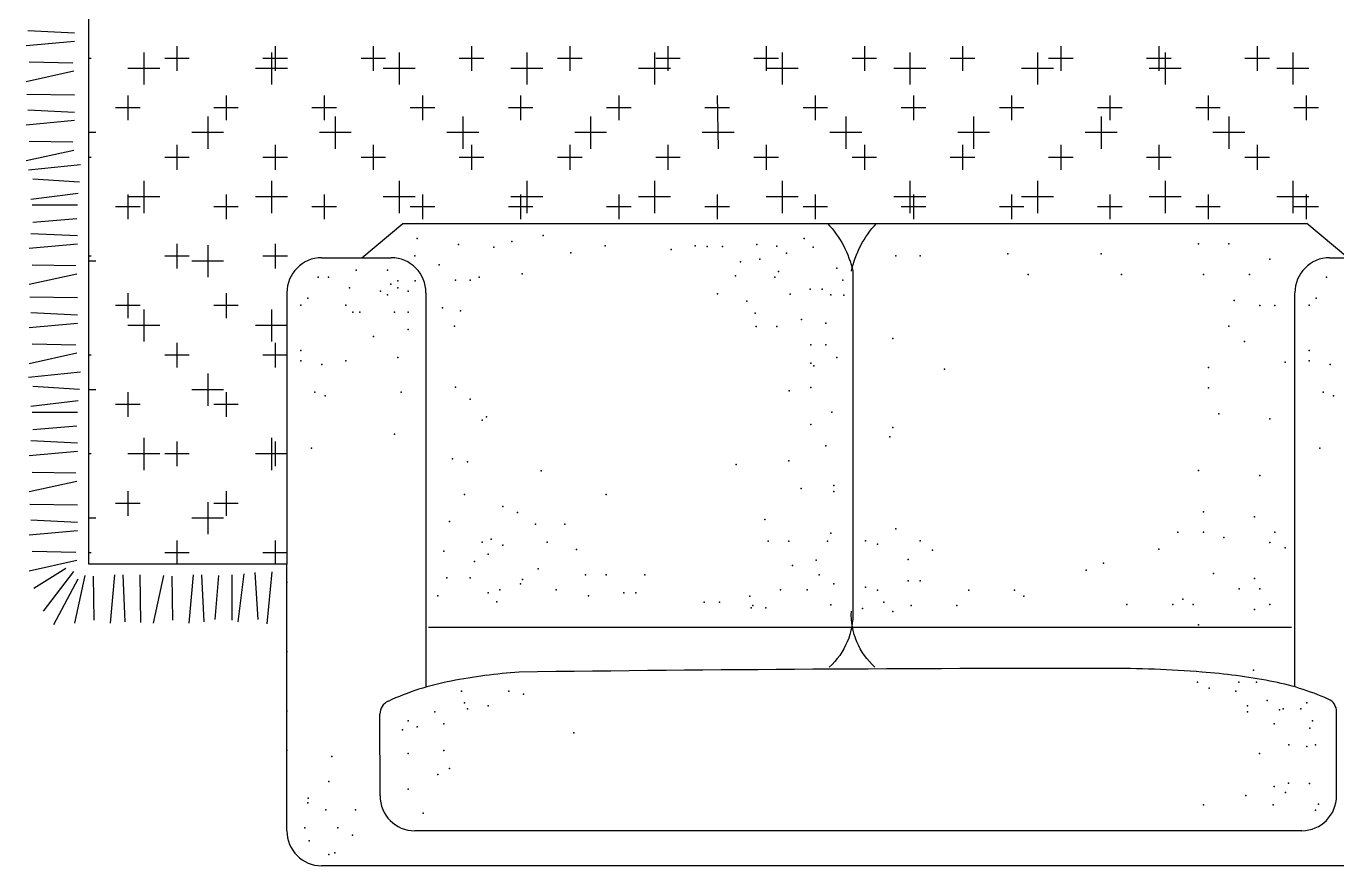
# Model space of a CAD drawing. Header units: inches. Extents: x -0.4 to 42.1, y 14 to 38.8.
# Drawn here: x 34.567 to 36.273, y 28.859 to 29.953 of the extents above; entities that cross this region are included whole.
import ezdxf

# ---------------------------------------------------------------- set-up
doc = ezdxf.new("R2010")
doc.units = ezdxf.units.IN
doc.header["$MEASUREMENT"] = 0
doc.layers.add('02', color=2, linetype='Continuous')

msp = doc.modelspace()

# ---------------------------------------------------------------- linework, layer by layer
at = {"layer": '02'}
for p, q in [((34.6481, 29.2521), (34.6481, 30.1034)), ((34.6294, 29.9439), (34.5685, 29.9469)), ((34.6294, 29.9332), (34.5666, 29.9274)), ((34.7197, 29.919), (34.7197, 29.8772)), ((34.7629, 29.9271), (34.7629, 29.8949)), ((34.886, 29.919), (34.886, 29.8772)), ((34.8908, 29.9271), (34.8908, 29.8949)), ((35.0186, 29.9271), (35.0186, 29.8949)), ((35.0522, 29.919), (35.0522, 29.8772)), ((35.1465, 29.9271), (35.1465, 29.8949)), ((35.2184, 29.919), (35.2184, 29.8772)), ((35.2744, 29.9271), (35.2744, 29.8949)), ((35.3847, 29.919), (35.3847, 29.8772)), ((35.4022, 29.9271), (35.4022, 29.8949)), ((35.5301, 29.9271), (35.5301, 29.8949)), ((35.5509, 29.919), (35.5509, 29.8772)), ((35.658, 29.9271), (35.658, 29.8949)), ((35.7171, 29.919), (35.7171, 29.8772)), ((35.7859, 29.9271), (35.7859, 29.8949)), ((35.8833, 29.919), (35.8833, 29.8772)), ((35.9137, 29.9271), (35.9137, 29.8949)), ((36.0416, 29.9271), (36.0416, 29.8949)), ((36.0496, 29.919), (36.0496, 29.8772)), ((36.1695, 29.9271), (36.1695, 29.8949)), ((36.2158, 29.919), (36.2158, 29.8772)), ((34.6274, 29.905), (34.5705, 29.906)), ((34.651, 29.911), (34.6481, 29.911)), ((34.7789, 29.911), (34.7469, 29.911)), ((34.9068, 29.911), (34.8748, 29.911)), ((35.0346, 29.911), (35.0027, 29.911)), ((35.1625, 29.911), (35.1305, 29.911)), ((35.2904, 29.911), (35.2584, 29.911)), ((35.4182, 29.911), (35.3863, 29.911)), ((35.5461, 29.911), (35.5141, 29.911)), ((35.674, 29.911), (35.642, 29.911)), ((35.8018, 29.911), (35.7699, 29.911)), ((35.9297, 29.911), (35.8977, 29.911)), ((36.0576, 29.911), (36.0256, 29.911)), ((36.1854, 29.911), (36.1535, 29.911)), ((34.6284, 29.8943), (34.5666, 29.8807)), ((34.7405, 29.8981), (34.699, 29.8981)), ((34.9068, 29.8981), (34.8652, 29.8981)), ((35.073, 29.8981), (35.0314, 29.8981)), ((35.2392, 29.8981), (35.1977, 29.8981)), ((35.4054, 29.8981), (35.3639, 29.8981)), ((35.5717, 29.8981), (35.5301, 29.8981)), ((35.7379, 29.8981), (35.6963, 29.8981)), ((35.9041, 29.8981), (35.8626, 29.8981)), ((36.0704, 29.8981), (36.0288, 29.8981)), ((36.2366, 29.8981), (36.195, 29.8981)), ((34.6294, 29.8631), (34.5676, 29.8641)), ((34.699, 29.8627), (34.699, 29.8305)), ((34.8268, 29.8627), (34.8268, 29.8305)), ((34.9547, 29.8627), (34.9547, 29.8305)), ((35.0826, 29.8627), (35.0826, 29.8305)), ((35.2104, 29.8627), (35.2104, 29.8305)), ((35.3383, 29.8627), (35.3383, 29.8305)), ((35.4662, 29.8627), (35.4678, 29.7934)), ((35.594, 29.8627), (35.594, 29.8305)), ((35.7219, 29.8627), (35.7219, 29.8305)), ((35.8498, 29.8627), (35.8498, 29.8305)), ((35.9777, 29.8627), (35.9777, 29.8305)), ((36.1055, 29.8627), (36.1055, 29.8305)), ((36.2334, 29.8627), (36.2334, 29.8305)), ((34.6294, 29.8407), (34.5685, 29.8437)), ((34.715, 29.8466), (34.683, 29.8466)), ((34.8029, 29.8353), (34.8029, 29.7934)), ((34.8428, 29.8466), (34.8109, 29.8466)), ((34.9707, 29.8466), (34.9387, 29.8466)), ((34.9691, 29.8353), (34.9691, 29.7934)), ((35.0986, 29.8466), (35.0666, 29.8466)), ((35.1353, 29.8353), (35.1353, 29.7934)), ((35.2264, 29.8466), (35.1945, 29.8466)), ((35.3015, 29.8353), (35.3015, 29.7934)), ((35.3543, 29.8466), (35.3223, 29.8466)), ((35.4822, 29.8466), (35.4502, 29.8466)), ((35.61, 29.8466), (35.5781, 29.8466)), ((35.634, 29.8353), (35.634, 29.7934)), ((35.7379, 29.8466), (35.7059, 29.8466)), ((35.8002, 29.8353), (35.8002, 29.7934)), ((35.8658, 29.8466), (35.8338, 29.8466)), ((35.9936, 29.8466), (35.9617, 29.8466)), ((35.9665, 29.8353), (35.9665, 29.7934)), ((36.1215, 29.8466), (36.0895, 29.8466)), ((36.1327, 29.8353), (36.1327, 29.7934)), ((36.2494, 29.8466), (36.2174, 29.8466)), ((34.6294, 29.83), (34.5666, 29.8242)), ((34.6574, 29.8144), (34.6481, 29.8144)), ((34.8236, 29.8144), (34.7821, 29.8144)), ((34.9899, 29.8144), (34.9483, 29.8144)), ((35.1561, 29.8144), (35.1145, 29.8144)), ((35.3223, 29.8144), (35.2808, 29.8144)), ((35.4886, 29.8144), (35.447, 29.8144)), ((35.6548, 29.8144), (35.6132, 29.8144)), ((35.821, 29.8144), (35.7795, 29.8144)), ((35.9872, 29.8144), (35.9457, 29.8144)), ((36.1535, 29.8144), (36.1119, 29.8144)), ((34.6274, 29.8018), (34.5705, 29.8028)), ((34.7629, 29.7983), (34.7629, 29.7661)), ((34.8908, 29.7983), (34.8908, 29.7661)), ((35.0186, 29.7983), (35.0186, 29.7661)), ((35.1465, 29.7983), (35.1465, 29.7661)), ((35.2744, 29.7983), (35.2744, 29.7661)), ((35.4022, 29.7983), (35.4022, 29.7661)), ((35.5301, 29.7983), (35.5301, 29.7661)), ((35.658, 29.7983), (35.658, 29.7661)), ((35.7859, 29.7983), (35.7859, 29.7661)), ((35.9137, 29.7983), (35.9137, 29.7661)), ((36.0416, 29.7983), (36.0416, 29.7661)), ((36.1695, 29.7983), (36.1695, 29.7661)), ((34.6284, 29.7911), (34.5666, 29.7775)), ((34.651, 29.7822), (34.6481, 29.7822)), ((34.7789, 29.7822), (34.7469, 29.7822)), ((34.9068, 29.7822), (34.8748, 29.7822)), ((35.0346, 29.7822), (35.0027, 29.7822)), ((35.1625, 29.7822), (35.1305, 29.7822)), ((35.2904, 29.7822), (35.2584, 29.7822)), ((35.4182, 29.7822), (35.3863, 29.7822)), ((35.5461, 29.7822), (35.5141, 29.7822)), ((35.674, 29.7822), (35.642, 29.7822)), ((35.8018, 29.7822), (35.7699, 29.7822)), ((35.9297, 29.7822), (35.8977, 29.7822)), ((36.0576, 29.7822), (36.0256, 29.7822)), ((36.1854, 29.7822), (36.1535, 29.7822)), ((34.6372, 29.7723), (34.5696, 29.7655)), ((34.6362, 29.7499), (34.5754, 29.7538)), ((34.7197, 29.7516), (34.7197, 29.7097)), ((34.886, 29.7516), (34.886, 29.7097)), ((35.0522, 29.7516), (35.0522, 29.7097)), ((35.2184, 29.7516), (35.2184, 29.7097)), ((35.3847, 29.7516), (35.3847, 29.7097)), ((35.5509, 29.7516), (35.5509, 29.7097)), ((35.7171, 29.7516), (35.7171, 29.7097)), ((35.8833, 29.7516), (35.8833, 29.7097)), ((36.0496, 29.7516), (36.0496, 29.7097)), ((36.2158, 29.7516), (36.2158, 29.7097)), ((34.6343, 29.7353), (34.5725, 29.7275)), ((34.699, 29.7339), (34.699, 29.7017)), ((34.7405, 29.7306), (34.699, 29.7306)), ((34.8268, 29.7339), (34.8268, 29.7017)), ((34.9068, 29.7306), (34.8652, 29.7306)), ((34.9547, 29.7339), (34.9547, 29.7017)), ((35.073, 29.7306), (35.0314, 29.7306)), ((35.0826, 29.7339), (35.0826, 29.7017)), ((35.2392, 29.7306), (35.1977, 29.7306)), ((35.2104, 29.7339), (35.2104, 29.7017)), ((35.3383, 29.7339), (35.3383, 29.7017)), ((35.4054, 29.7306), (35.3639, 29.7306)), ((35.4662, 29.7339), (35.4662, 29.7017)), ((35.5717, 29.7306), (35.5301, 29.7306)), ((35.594, 29.7339), (35.594, 29.7017)), ((35.7379, 29.7306), (35.6963, 29.7306)), ((35.7219, 29.7339), (35.7219, 29.7017)), ((35.8498, 29.7339), (35.8498, 29.7017)), ((35.9041, 29.7306), (35.8626, 29.7306)), ((35.9777, 29.7339), (35.9777, 29.7017)), ((36.0704, 29.7306), (36.0288, 29.7306)), ((36.1055, 29.7339), (36.1055, 29.7017)), ((36.2366, 29.7306), (36.195, 29.7306)), ((36.2334, 29.7339), (36.2334, 29.7017)), ((34.6333, 29.7197), (34.5744, 29.7197)), ((34.715, 29.7178), (34.683, 29.7178)), ((34.8428, 29.7178), (34.8109, 29.7178)), ((34.9707, 29.7178), (34.9387, 29.7178)), ((35.0986, 29.7178), (35.0666, 29.7178)), ((35.2264, 29.7178), (35.1945, 29.7178)), ((35.3543, 29.7178), (35.3223, 29.7178)), ((35.4822, 29.7178), (35.4502, 29.7178)), ((35.61, 29.7178), (35.5781, 29.7178)), ((35.7379, 29.7178), (35.7059, 29.7178)), ((35.8658, 29.7178), (35.8338, 29.7178)), ((35.9936, 29.7178), (35.9617, 29.7178)), ((36.1215, 29.7178), (36.0895, 29.7178)), ((36.2494, 29.7178), (36.2174, 29.7178)), ((34.6324, 29.7022), (34.5754, 29.6973)), ((35.0036, 29.6514), (35.0572, 29.696)), ((35.0572, 29.696), (36.234, 29.696)), ((36.2876, 29.6515), (36.234, 29.696)), ((34.6333, 29.6798), (34.5725, 29.6827)), ((34.6333, 29.6691), (34.5705, 29.6633)), ((34.7629, 29.6695), (34.7629, 29.6373)), ((34.8029, 29.6679), (34.8029, 29.626)), ((34.8908, 29.6695), (34.8908, 29.6373)), ((34.651, 29.6534), (34.6481, 29.6534)), ((34.6574, 29.6469), (34.6481, 29.6469)), ((34.7789, 29.6534), (34.7469, 29.6534)), ((34.8236, 29.6469), (34.7821, 29.6469)), ((34.9068, 29.6534), (34.8748, 29.6534)), ((34.9513, 29.6514), (35.0419, 29.6514)), ((36.2638, 29.6515), (36.3544, 29.6515)), ((34.6324, 29.6302), (34.5705, 29.6165)), ((34.6314, 29.6409), (34.5744, 29.6419)), ((35.643, 29.6339), (35.643, 29.1911)), ((34.6333, 29.599), (34.5715, 29.6)), ((34.699, 29.6051), (34.699, 29.5729)), ((34.8268, 29.6051), (34.8268, 29.5729)), ((34.906, 29.6058), (34.906, 29.2521)), ((35.0872, 29.0921), (35.0872, 29.6058)), ((36.2185, 29.0923), (36.2185, 29.6058)), ((34.6333, 29.5766), (34.5725, 29.5795)), ((34.715, 29.589), (34.683, 29.589)), ((34.7197, 29.5841), (34.7197, 29.5423)), ((34.8428, 29.589), (34.8109, 29.589)), ((34.886, 29.5841), (34.886, 29.5423)), ((34.6333, 29.5659), (34.5705, 29.5601)), ((34.7405, 29.5632), (34.699, 29.5632)), ((34.9068, 29.5632), (34.8652, 29.5632)), ((34.6324, 29.527), (34.5705, 29.5133)), ((34.6314, 29.5377), (34.5744, 29.5387)), ((34.651, 29.5246), (34.6481, 29.5246)), ((34.7789, 29.5246), (34.7469, 29.5246)), ((34.7629, 29.5407), (34.7629, 29.5085)), ((34.9068, 29.5246), (34.8748, 29.5246)), ((34.8908, 29.5407), (34.8908, 29.5085)), ((34.6372, 29.5022), (34.5696, 29.4954)), ((34.8029, 29.5004), (34.8029, 29.4586)), ((34.6362, 29.4798), (34.5754, 29.4837)), ((34.6574, 29.4795), (34.6481, 29.4795)), ((34.699, 29.4763), (34.699, 29.4441)), ((34.8236, 29.4795), (34.7821, 29.4795)), ((34.8268, 29.4763), (34.8268, 29.4441)), ((34.6343, 29.4652), (34.5725, 29.4575)), ((34.715, 29.4602), (34.683, 29.4602)), ((34.8428, 29.4602), (34.8109, 29.4602)), ((34.6333, 29.4497), (34.5744, 29.4497)), ((34.6324, 29.4321), (34.5754, 29.4273)), ((34.6333, 29.4097), (34.5725, 29.4127)), ((34.7197, 29.4167), (34.7197, 29.3748)), ((34.7629, 29.4119), (34.7629, 29.3797)), ((34.886, 29.4167), (34.886, 29.3748)), ((34.8908, 29.4119), (34.8908, 29.3797)), ((34.6333, 29.399), (34.5705, 29.3932)), ((34.651, 29.3958), (34.6481, 29.3958)), ((34.7405, 29.3958), (34.699, 29.3958)), ((34.7789, 29.3958), (34.7469, 29.3958)), ((34.9068, 29.3958), (34.8652, 29.3958)), ((34.6314, 29.3708), (34.5744, 29.3718)), ((34.6324, 29.3601), (34.5705, 29.3465)), ((34.699, 29.3475), (34.699, 29.3153)), ((34.8268, 29.3475), (34.8268, 29.3153)), ((34.6333, 29.3289), (34.5715, 29.3299)), ((34.715, 29.3314), (34.683, 29.3314)), ((34.8029, 29.333), (34.8029, 29.2911)), ((34.8428, 29.3314), (34.8109, 29.3314)), ((34.6333, 29.3065), (34.5725, 29.3095)), ((34.6574, 29.312), (34.6481, 29.312)), ((34.8236, 29.312), (34.7821, 29.312)), ((34.6333, 29.2958), (34.5705, 29.29)), ((34.6314, 29.2676), (34.5744, 29.2686)), ((34.7629, 29.2831), (34.7629, 29.2521)), ((34.8908, 29.2831), (34.8908, 29.2521)), ((34.6324, 29.2569), (34.5705, 29.2433)), ((34.651, 29.267), (34.6481, 29.267)), ((34.906, 29.2521), (34.6481, 29.2521)), ((34.7789, 29.267), (34.7469, 29.267)), ((34.9068, 29.267), (34.8748, 29.267)), ((34.906, 28.9049), (34.906, 29.2521)), ((34.6181, 29.2465), (34.5767, 29.2207)), ((34.628, 29.2425), (34.5885, 29.1909)), ((34.643, 29.2376), (34.6295, 29.1753)), ((34.6536, 29.2366), (34.6546, 29.1792)), ((34.6817, 29.2385), (34.6759, 29.1753)), ((34.6923, 29.2385), (34.6952, 29.1772)), ((34.7145, 29.2385), (34.7155, 29.1763)), ((34.7455, 29.2376), (34.7319, 29.1753)), ((34.7561, 29.2366), (34.7571, 29.1792)), ((34.7841, 29.2385), (34.7783, 29.1753)), ((34.7948, 29.2385), (34.7977, 29.1772)), ((34.817, 29.2376), (34.8121, 29.1802)), ((34.8344, 29.2385), (34.8344, 29.1792)), ((34.8498, 29.2395), (34.8421, 29.1772)), ((34.8643, 29.2414), (34.8682, 29.1802)), ((34.8866, 29.2424), (34.8798, 29.1743)), ((34.6339, 29.2326), (34.6023, 29.173)), ((34.9068, 29.2283), (34.906, 29.2283)), ((36.2142, 29.1698), (35.0904, 29.1697)), ((34.9068, 29.1382), (34.906, 29.1382)), ((34.9068, 29.0609), (34.906, 29.0609)), ((35.0273, 28.9505), (35.0272, 29.057)), ((36.273, 28.9506), (36.2729, 29.0597)), ((34.9068, 29.0094), (34.906, 29.0094)), ((36.2276, 28.9049), (35.0726, 28.9049)), ((36.3545, 28.8593), (34.9513, 28.8592))]:
    msp.add_line(p, q, dxfattribs=at)
at = {"layer": '02', "extrusion": (0, 0, -1)}
for centre, major_axis, start_param, end_param in [((35.5162, 29.6059), (0, 0.1307), 0.810025, 1.354941), ((35.7678, 29.6059), (0, -0.1307), 1.786651, 2.331568), ((35.5517, 29.1871), (0, -0.092), 4.669026, 5.559515), ((35.7323, 29.1871), (0, 0.092), 3.865263, 4.755752)]:
    msp.add_ellipse(centre, major_axis=major_axis, ratio=0.99275, start_param=start_param, end_param=end_param, dxfattribs=at)
at = {"layer": '02'}
for centre, major_axis, start_param, end_param in [((34.9513, 29.6058), (0, -0.0456), 3.141651, 4.712447), ((35.0419, 29.6058), (0, -0.0456), 1.570855, 3.141651), ((36.2638, 29.6058), (0, -0.0456), 3.141651, 4.712447), ((35.9741, -32.8082), (0, 61.9246), 0.000007, 0.012455), ((35.9737, 27.4863), (0, 1.6301), -0.07667, 0.000058), ((35.183, 28.7574), (0, -0.3483), 3.325165, 3.57521), ((35.2725, 28.2721), (0, -0.842), 3.218379, 3.325165), ((36.0337, 28.2721), (0, 0.842), -0.183456, -0.07667), ((36.1231, 28.7575), (0, -0.3483), 2.727754, 2.958137), ((35.0454, 29.057), (0, 0.0183), 0.433618, 1.570855), ((36.2548, 29.0597), (0, -0.0183), 1.570855, 2.727754), ((35.0726, 28.9505), (0, -0.0456), -1.570738, 0.000058), ((36.2276, 28.9506), (0, 0.0456), 3.141651, 4.712447), ((34.9513, 28.9049), (0, -0.0456), -1.570738, 0.000058)]:
    msp.add_ellipse(centre, major_axis=major_axis, ratio=0.99275, start_param=start_param, end_param=end_param, dxfattribs=at)
for p in [(35.2397, 29.6805), (35.0756, 29.6766), (35.1295, 29.6688), (35.1757, 29.665), (35.1988, 29.6727), (35.3207, 29.6669), (35.4063, 29.6623), (35.4378, 29.6669), (35.4533, 29.666), (35.4731, 29.666), (35.5182, 29.6688), (35.5439, 29.6666), (35.5798, 29.6766), (35.5913, 29.665), (36.0929, 29.6697), (36.1328, 29.6697), (35.0728, 29.654), (35.2757, 29.6578), (35.4969, 29.646), (35.522, 29.6494), (35.5567, 29.6572), (35.6991, 29.654), (35.7308, 29.654), (35.8447, 29.6563), (35.9663, 29.6563), (36.1861, 29.6496), (34.9964, 29.6351), (35.037, 29.6351), (35.1045, 29.642), (35.1565, 29.6262), (35.2126, 29.6306), (35.49, 29.6278), (35.5413, 29.6262), (35.5464, 29.6337), (35.6221, 29.6378), (35.8713, 29.6294), (35.993, 29.6294), (36.0995, 29.6294), (36.1594, 29.6294), (34.9469, 29.626), (34.9604, 29.626), (34.9874, 29.6124), (35.0415, 29.6169), (35.0505, 29.6215), (35.0505, 29.6124), (35.073, 29.6215), (35.1257, 29.6223), (35.1449, 29.6223), (35.5875, 29.6106), (35.6029, 29.6106), (35.6298, 29.6223), (36.2599, 29.626), (34.9334, 29.5988), (35.028, 29.6079), (35.037, 29.6033), (35.064, 29.6079), (35.4669, 29.6045), (35.505, 29.595), (35.5614, 29.6038), (35.6144, 29.6029), (35.6311, 29.6027), (36.1395, 29.5959), (36.2464, 29.5988), (34.9244, 29.5897), (34.9829, 29.5897), (34.9919, 29.5806), (35.0009, 29.5806), (35.046, 29.5806), (35.064, 29.5806), (35.1085, 29.5861), (35.1323, 29.5821), (35.5156, 29.5794), (36.1728, 29.5892), (36.1927, 29.5892), (36.2374, 29.5897), (35.064, 29.5579), (35.1244, 29.5621), (35.5169, 29.5619), (35.5439, 29.5619), (35.5763, 29.5711), (35.6079, 29.5661), (36.1328, 29.5623), (35.019, 29.5488), (35.6951, 29.5461), (36.1528, 29.5422), (34.9244, 29.5307), (35.5883, 29.5379), (35.6079, 29.5381), (36.2374, 29.5307), (34.9244, 29.517), (34.9514, 29.5125), (34.9829, 29.517), (35.0505, 29.5216), (35.5881, 29.5141), (35.5921, 29.5107), (35.6221, 29.5214), (36.1062, 29.5086), (36.2061, 29.5153), (36.2374, 29.517), (36.2644, 29.5125), (35.7625, 29.5061), (34.9424, 29.4762), (35.055, 29.4762), (35.1257, 29.4826), (35.5603, 29.4782), (35.5881, 29.4822), (36.1062, 29.4818), (36.2554, 29.4762), (34.9559, 29.4716), (35.1449, 29.4671), (36.2689, 29.4716), (35.1603, 29.4399), (35.1661, 29.4442), (35.6158, 29.4502), (36.1195, 29.4482), (36.1861, 29.4415), (35.046, 29.4217), (35.5881, 29.4342), (35.6951, 29.4302), (35.6079, 29.4062), (35.6911, 29.4182), (34.9379, 29.4035), (35.1218, 29.3895), (36.2509, 29.4035), (35.1411, 29.3856), (35.2373, 29.374), (35.4909, 29.382), (35.5597, 29.3869), (36.0929, 29.3744), (35.6183, 29.3546), (36.1728, 29.3676), (35.1372, 29.3429), (35.3219, 29.3429), (35.5756, 29.3509), (35.6183, 29.3468), (35.1872, 29.3274), (35.2065, 29.3197), (36.0995, 29.3206), (35.118, 29.308), (35.2296, 29.3041), (35.2681, 29.3041), (35.5286, 29.3103), (36.1661, 29.3139), (35.6144, 29.2925), (35.6991, 29.2984), (36.0662, 29.2938), (36.0995, 29.2938), (36.1262, 29.2871), (36.1927, 29.2938), (35.1103, 29.2692), (35.1603, 29.2809), (35.1719, 29.2847), (35.1872, 29.277), (35.245, 29.2809), (35.283, 29.2714), (35.5328, 29.2821), (35.5597, 29.2821), (35.6098, 29.2821), (35.6594, 29.2824), (35.6753, 29.2784), (35.7308, 29.2824), (35.7466, 29.2704), (36.0414, 29.2718), (36.1861, 29.2804), (36.2061, 29.2737), (35.1505, 29.2557), (35.168, 29.2654), (35.5952, 29.2576), (35.7149, 29.2584), (35.9693, 29.2537), (35.1141, 29.2343), (35.1449, 29.2343), (35.2334, 29.246), (35.295, 29.2382), (35.3219, 29.2382), (35.372, 29.2382), (35.5643, 29.2504), (35.599, 29.2382), (35.9468, 29.2446), (36.1128, 29.2401), (35.1834, 29.2188), (35.2103, 29.2266), (35.2129, 29.2321), (35.2565, 29.2188), (35.549, 29.2188), (35.5836, 29.2188), (35.6183, 29.2266), (35.6594, 29.2224), (35.6753, 29.2184), (35.7149, 29.2304), (35.7308, 29.2304), (35.7942, 29.2184), (35.8536, 29.2184), (36.1461, 29.22), (36.1661, 29.2334), (36.1728, 29.22), (35.1026, 29.211), (35.168, 29.2149), (35.1796, 29.2033), (35.2988, 29.211), (35.345, 29.2149), (35.3604, 29.2149), (35.4494, 29.2025), (35.4692, 29.2025), (35.5088, 29.2104), (35.6832, 29.2025), (35.8655, 29.2104), (35.9996, 29.1998), (36.0596, 29.1998), (36.0729, 29.2065), (36.0862, 29.1998), (36.1861, 29.1998), (35.5105, 29.1955), (35.5128, 29.1985), (35.5297, 29.1955), (35.6144, 29.1994), (35.6555, 29.1945), (35.6951, 29.1905), (35.7189, 29.1985), (35.7783, 29.1985), (36.1661, 29.1931), (36.0929, 29.173), (36.0916, 29.0985), (36.1455, 29.0985), (36.1647, 29.114), (36.1686, 29.0985), (35.1334, 29.0869), (35.1949, 29.0869), (35.2142, 29.083), (36.107, 29.0908), (36.1416, 29.0869), (35.1372, 29.0714), (35.1411, 29.0636), (35.168, 29.0675), (36.157, 29.0675), (36.1826, 29.0746), (36.2032, 29.0636), (36.2263, 29.0636), (36.234, 29.0714), (35.0641, 29.0481), (35.0987, 29.0597), (36.157, 29.0597), (36.1984, 29.0626), (36.2417, 29.0481), (35.0564, 29.0364), (35.0756, 29.0403), (35.1103, 29.0442), (35.2796, 29.0326), (36.1916, 29.0442), (36.2381, 29.0386), (36.2109, 29.017), (36.2341, 29.0146), (36.2455, 29.017), (34.9646, 29.0018), (35.0641, 29.0054), (35.1103, 29.0093), (36.1724, 29.0054), (35.1026, 28.9783), (35.118, 28.986), (34.9607, 28.9691), (36.1916, 28.9627), (36.2103, 28.9667), (36.2378, 28.9666), (34.9338, 28.9475), (35.0641, 28.9589), (36.1548, 28.9507), (36.2064, 28.9547), (34.9331, 28.9413), (34.9569, 28.932), (34.9954, 28.932), (35.0833, 28.9278), (36.0994, 28.9387), (36.1905, 28.9387), (36.2455, 28.9317), (36.2494, 28.9395), (34.9292, 28.9086), (34.9723, 28.9087), (34.9915, 28.8993), (34.9352, 28.8919), (34.9684, 28.876), (34.9608, 28.8738)]:
    msp.add_point(p, dxfattribs=at)

doc.saveas('drawing.dxf')
